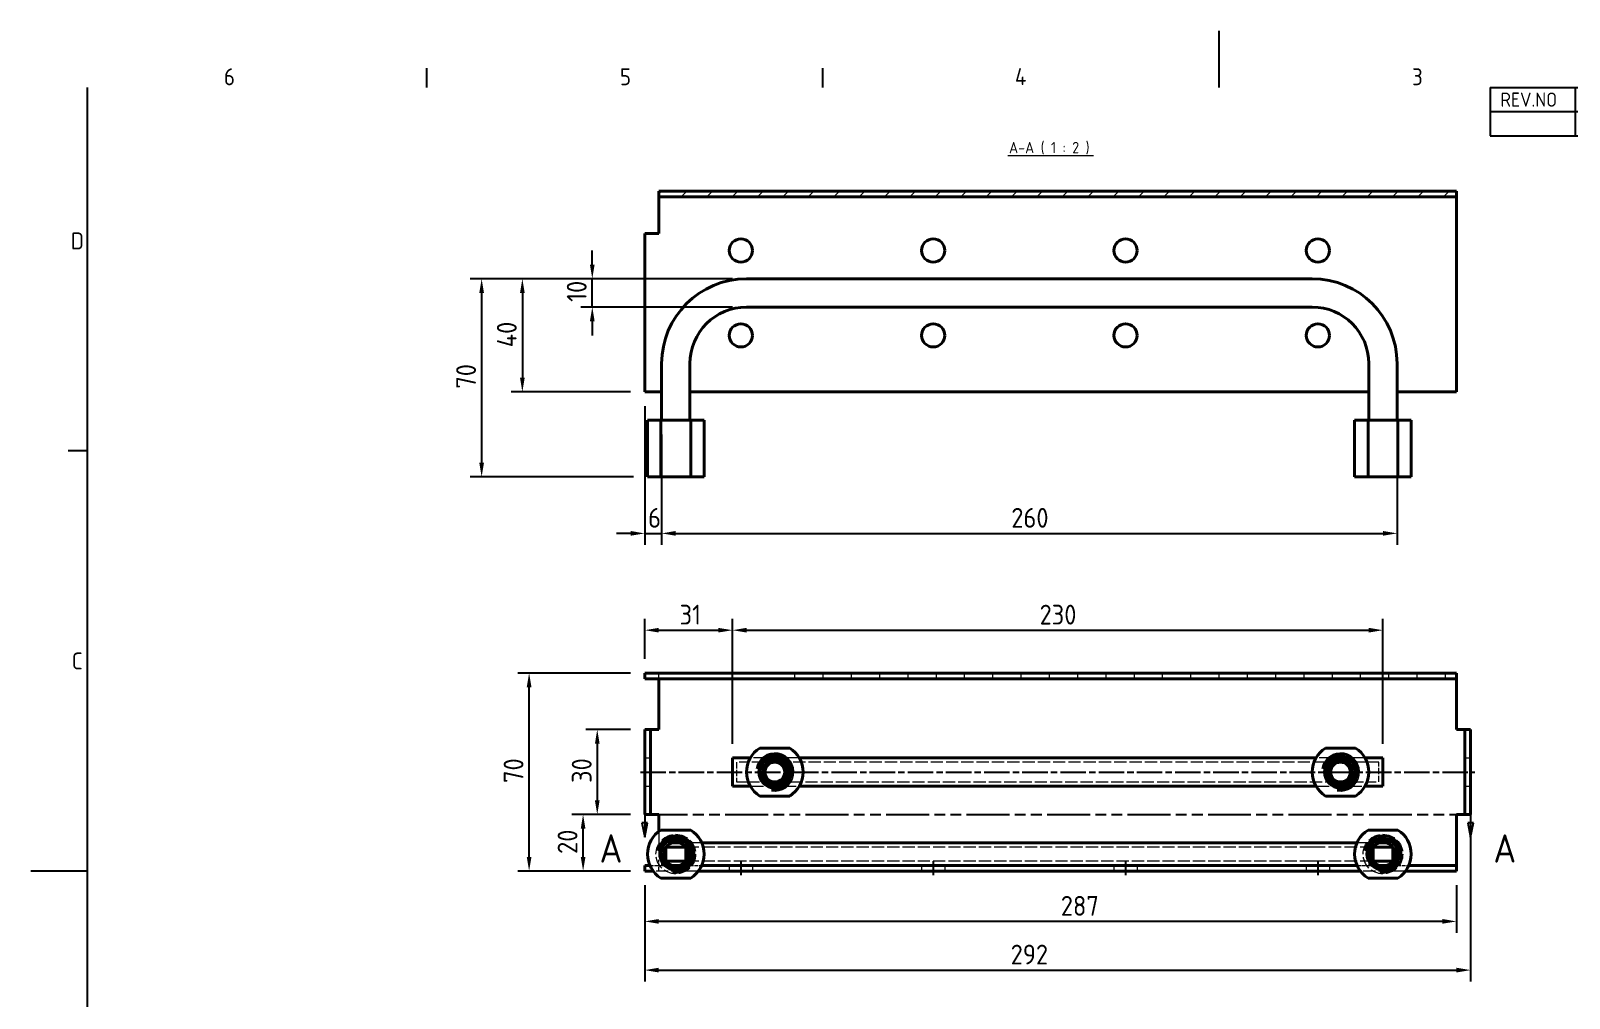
# Model space of a CAD drawing. Header units: millimetres. Extents: x 0 to 840, y 0 to 594.
# Drawn here: x 0 to 544, y 252 to 594 of the extents above; entities that cross this region are included whole.
import ezdxf

# ---------------------------------------------------------------- set-up
doc = ezdxf.new("R2010")
doc.units = ezdxf.units.MM
doc.header["$LTSCALE"] = 2
for name, pattern in [('CHAIN', [0.3543, 0.2362, -0.0295, 0.0591, -0.0295]), ('DASHED', [0.2067, 0.1654, -0.0413]), ('DOUBLE_DASH_CHAIN', [1.2403, 0.6614, -0.0827, 0.1654, -0.0827, 0.1654, -0.0827])]:
    doc.linetypes.add(name, pattern=pattern)
doc.layers.get('0').update_dxf_attribs({"color": 3, "lineweight": 25})
for name, color, linetype, lineweight in [('가려진 것(ISO)', 2, 'DASHED', 18), ('가시적인 것(ISO)', 3, 'Continuous', 40), ('가시적인 좁은 것(ISO)', 3, 'Continuous', 35), ('경계(ISO)', 7, 'Continuous', 25), ('기호(ISO)', 5, 'Continuous', 25), ('단면선(ISO)', 7, 'CHAIN', 25), ('중심선(ISO)', 1, 'Continuous', 25), ('치수(ISO)', 2, 'Continuous', 25), ('해치(ISO)', 7, 'Continuous', 18)]:
    doc.layers.add(name, color=color, linetype=linetype, lineweight=lineweight)
doc.styles.add('ISO ProportionalPSTEK', font='isocp.shx')
doc.styles.add('문자 텍스트_PSTEK_POSCO', font='isocp.shx')
doc.styles.add('부품번호텍스트_PSTEK_POSCO', font='isocp.shx')
doc.styles.add('치수 텍스트_PSTEK_POSCO', font='isocp.shx')
doc.styles.add('텍스트 스타일466', font='isocp.shx')
doc.dimstyles.new('치수_PSTEK_POSCO', dxfattribs={"dimscale": 2, "dimtxt": 3.5, "dimasz": 2.5, "dimexe": 2, "dimexo": 2.5, "dimgap": 1, "dimtad": 1, "dimrnd": 1e-08, "dimdsep": 46, "dimtxsty": '치수 텍스트_PSTEK_POSCO', "dimcen": 0.09, "dimdle": 10, "dimclrd": 7, "dimclre": 7, "dimclrt": 2, "dimadec": 1, "dimazin": 2, "dimtfac": 1, "dimtmove": 0, "dimatfit": 3, "dimfxl": 0, "dimtolj": 1, "dimlwd": -1, "dimlwe": -1, "dimarcsym": 0})

# ---------------------------------------------------------------- blocks, each defined once
blk = doc.blocks.new('경계 Default Border')
at = {"layer": '경계(ISO)'}
for p, q in [((70, 287), (70, 290.4)), ((140, 287), (140, 290.4)), ((10, 222.75), (6.6, 222.75))]:
    blk.add_line(p, q, dxfattribs=at)
at = {"layer": '경계(ISO)', "flags": 128}
for points in [[(210, 297), (210, 287)], [(10, 10), (10, 287)], [(0, 148.5), (10, 148.5)]]:
    blk.add_lwpolyline(points, dxfattribs=at)
at = {"layer": '경계(ISO)', "color": 2, "char_height": 3, "attachment_point": 7, "style": '문자 텍스트_PSTEK_POSCO'}
for s, insert in [('6', (34.14, 287.37)), ('5', (104.14, 287.37)), ('4', (173.97, 287.4)), ('3', (244.17, 287.37)), ('D', (7.08, 258.35)), ('C', (7.24, 184.1))]:
    blk.add_mtext(s, dxfattribs=dict(at, insert=insert))
blk = doc.blocks.new('리비전 내역')
at = {"layer": '기호(ISO)'}
for p, q in [((258, 287), (410, 287)), ((258, 287), (258, 282.72)), ((273, 287), (273, 282.72)), ((288, 287), (288, 282.72)), ((365, 287), (365, 282.72)), ((380, 287), (380, 282.72)), ((395, 287), (395, 282.72)), ((410, 287), (410, 282.72)), ((258, 282.72), (410, 282.72)), ((258, 282.72), (258, 278.44)), ((273, 282.72), (273, 278.44)), ((288, 282.72), (288, 278.44)), ((365, 282.72), (365, 278.44)), ((380, 282.72), (380, 278.44)), ((395, 282.72), (395, 278.44)), ((410, 282.72), (410, 278.44)), ((258, 278.44), (410, 278.44))]:
    blk.add_line(p, q, dxfattribs=at)
at = {"layer": '기호(ISO)', "color": 2, "char_height": 2.5, "attachment_point": 7, "style": 'ISO ProportionalPSTEK'}
for s, insert in [('REV.NO', (259.79, 283.58)), ('DATE', (276.31, 283.58)), ('DESCRIPTION OF REVISION', (305.51, 283.58)), ('DRA.BY', (366.48, 283.58)), ('CH.BY', (382.86, 283.58)), ('APP.BY', (396.48, 283.58))]:
    blk.add_mtext(s, dxfattribs=dict(at, insert=insert))
blk = doc.blocks.new('*D29')
at = {"layer": 'Defpoints', "color": 0}
for p in [(217.04, 296.93), (504.04, 296.93), (217.04, 279.13)]:
    blk.add_point(p, dxfattribs=at)
at = {"layer": '치수(ISO)', "color": 7}
for p, q in [((217.04, 291.93), (217.04, 275.13)), ((504.04, 291.93), (504.04, 275.13)), ((499.04, 279.13), (222.04, 279.13))]:
    blk.add_line(p, q, dxfattribs=at)
for points in [[(222.04, 279.97), (222.04, 278.3), (217.04, 279.13)], [(499.04, 279.97), (499.04, 278.3), (504.04, 279.13)]]:
    blk.add_solid(points, dxfattribs=at)
at = {"layer": '치수(ISO)', "color": 2, "insert": (364.15, 284.63), "char_height": 7, "attachment_point": 4, "style": '치수 텍스트_PSTEK_POSCO'}
blk.add_mtext('\\A1;287', dxfattribs=at)
blk = doc.blocks.new('*D30')
at = {"layer": 'Defpoints', "color": 0}
for p in [(509.04, 316.93), (217.04, 296.93), (509.04, 261.91)]:
    blk.add_point(p, dxfattribs=at)
at = {"layer": '치수(ISO)', "color": 7}
for p, q in [((509.04, 311.93), (509.04, 257.91)), ((217.04, 291.93), (217.04, 257.91)), ((222.04, 261.91), (504.04, 261.91))]:
    blk.add_line(p, q, dxfattribs=at)
for points in [[(222.04, 262.74), (222.04, 261.07), (217.04, 261.91)], [(504.04, 262.74), (504.04, 261.07), (509.04, 261.91)]]:
    blk.add_solid(points, dxfattribs=at)
at = {"layer": '치수(ISO)', "color": 2, "insert": (346.43, 267.41), "char_height": 7, "attachment_point": 4, "style": '치수 텍스트_PSTEK_POSCO'}
blk.add_mtext('\\A1;292', dxfattribs=at)
blk = doc.blocks.new('*D31')
at = {"layer": 'Defpoints', "color": 0}
for p in [(195.27, 316.93), (217.04, 316.93), (217.04, 296.93)]:
    blk.add_point(p, dxfattribs=at)
at = {"layer": '치수(ISO)', "color": 7}
for p, q in [((212.04, 316.93), (191.27, 316.93)), ((195.27, 301.93), (195.27, 311.93)), ((212.04, 296.93), (191.27, 296.93))]:
    blk.add_line(p, q, dxfattribs=at)
for points in [[(194.44, 311.93), (196.1, 311.93), (195.27, 316.93)], [(194.44, 301.93), (196.1, 301.93), (195.27, 296.93)]]:
    blk.add_solid(points, dxfattribs=at)
at = {"layer": '치수(ISO)', "color": 2, "insert": (189.77, 302.99), "char_height": 7, "attachment_point": 4, "rotation": 90, "style": '치수 텍스트_PSTEK_POSCO'}
blk.add_mtext('\\A1;20', dxfattribs=at)
blk = doc.blocks.new('*D32')
at = {"layer": 'Defpoints', "color": 0}
for p in [(217.04, 346.93), (200.27, 316.93), (217.04, 316.93)]:
    blk.add_point(p, dxfattribs=at)
at = {"layer": '치수(ISO)', "color": 7}
for p, q in [((212.04, 346.93), (196.27, 346.93)), ((200.27, 341.93), (200.27, 321.93)), ((212.04, 316.93), (196.27, 316.93))]:
    blk.add_line(p, q, dxfattribs=at)
for points in [[(199.44, 341.93), (201.1, 341.93), (200.27, 346.93)], [(199.44, 321.93), (201.1, 321.93), (200.27, 316.93)]]:
    blk.add_solid(points, dxfattribs=at)
at = {"layer": '치수(ISO)', "color": 2, "insert": (194.77, 328.08), "char_height": 7, "attachment_point": 4, "rotation": 90, "style": '치수 텍스트_PSTEK_POSCO'}
blk.add_mtext('\\A1;30', dxfattribs=at)
blk = doc.blocks.new('*D36')
at = {"layer": 'Defpoints', "color": 0}
for p in [(176.18, 366.93), (217.04, 366.93), (217.04, 296.93)]:
    blk.add_point(p, dxfattribs=at)
at = {"layer": '치수(ISO)', "color": 7}
for p, q in [((212.04, 366.93), (172.18, 366.93)), ((176.18, 301.93), (176.18, 361.93)), ((212.04, 296.93), (172.18, 296.93))]:
    blk.add_line(p, q, dxfattribs=at)
for points in [[(175.34, 361.93), (177.01, 361.93), (176.18, 366.93)], [(175.34, 301.93), (177.01, 301.93), (176.18, 296.93)]]:
    blk.add_solid(points, dxfattribs=at)
at = {"layer": '치수(ISO)', "color": 2, "insert": (170.68, 328.08), "char_height": 7, "attachment_point": 4, "rotation": 90, "style": '치수 텍스트_PSTEK_POSCO'}
blk.add_mtext('\\A1;70', dxfattribs=at)
blk = doc.blocks.new('*D37')
at = {"layer": 'Defpoints', "color": 0}
for p in [(248.04, 382.08), (217.04, 366.93), (248.04, 336.93)]:
    blk.add_point(p, dxfattribs=at)
at = {"layer": '치수(ISO)', "color": 7}
for p, q in [((217.04, 371.93), (217.04, 386.08)), ((222.04, 382.08), (243.04, 382.08)), ((248.04, 341.93), (248.04, 386.08))]:
    blk.add_line(p, q, dxfattribs=at)
for points in [[(222.04, 382.91), (222.04, 381.25), (217.04, 382.08)], [(243.04, 382.91), (243.04, 381.25), (248.04, 382.08)]]:
    blk.add_solid(points, dxfattribs=at)
at = {"layer": '치수(ISO)', "color": 2, "insert": (229.39, 387.58), "char_height": 7, "attachment_point": 4, "style": '치수 텍스트_PSTEK_POSCO'}
blk.add_mtext('\\A1;31', dxfattribs=at)
blk = doc.blocks.new('*D38')
at = {"layer": 'Defpoints', "color": 0}
for p in [(478.04, 382.08), (248.04, 336.93), (478.04, 336.93)]:
    blk.add_point(p, dxfattribs=at)
at = {"layer": '치수(ISO)', "color": 7}
for p, q in [((248.04, 341.93), (248.04, 386.08)), ((253.04, 382.08), (473.04, 382.08)), ((478.04, 341.93), (478.04, 386.08))]:
    blk.add_line(p, q, dxfattribs=at)
for points in [[(253.04, 382.91), (253.04, 381.25), (248.04, 382.08)], [(473.04, 382.91), (473.04, 381.25), (478.04, 382.08)]]:
    blk.add_solid(points, dxfattribs=at)
at = {"layer": '치수(ISO)', "color": 2, "insert": (356.65, 387.58), "char_height": 7, "attachment_point": 4, "style": '치수 텍스트_PSTEK_POSCO'}
blk.add_mtext('\\A1;230', dxfattribs=at)
blk = doc.blocks.new('2dTransSection0')
at = {"layer": '단면선(ISO)', "linetype": 'DOUBLE_DASH_CHAIN', "ltscale": 5.73498}
blk.add_line((108.52, 158.46), (254.52, 158.46), dxfattribs=at)
at = {"layer": '단면선(ISO)', "linetype": 'Continuous'}
for p, q in [((108.52, 158.46), (112.26, 158.46)), ((108.52, 158.46), (108.52, 156.96)), ((250.78, 158.46), (254.52, 158.46)), ((254.52, 158.46), (254.52, 156.96)), ((108.02, 156.96), (108.52, 154.46)), ((109.02, 156.96), (108.02, 156.96)), ((108.52, 156.96), (108.52, 154.46)), ((108.52, 154.46), (109.02, 156.96)), ((254.02, 156.96), (254.52, 154.46)), ((255.02, 156.96), (254.02, 156.96)), ((254.52, 156.96), (254.52, 154.46)), ((254.52, 154.46), (255.02, 156.96))]:
    blk.add_line(p, q, dxfattribs=at)
at = {"layer": '단면선(ISO)', "linetype": 'Continuous', "flags": 128}
for points in [[(108.02, 156.96), (108.52, 154.46)], [(254.02, 156.96), (254.52, 154.46)]]:
    blk.add_lwpolyline(points, dxfattribs=at)
at = {"layer": '단면선(ISO)'}
for points in [[(108.02, 156.96), (108.52, 154.46), (109.02, 156.96), (108.02, 156.96)], [(254.02, 156.96), (254.52, 154.46), (255.02, 156.96), (254.02, 156.96)]]:
    blk.add_solid(points, dxfattribs=at)
at = {"layer": '단면선(ISO)', "char_height": 5, "attachment_point": 7, "style": '부품번호텍스트_PSTEK_POSCO'}
for insert in [(100.54, 149.95), (258.54, 149.95)]:
    blk.add_mtext('A', dxfattribs=dict(at, insert=insert))
blk = doc.blocks.new('*D40')
at = {"layer": 'Defpoints', "color": 0}
for p in [(217.04, 466.31), (223.04, 456.31), (223.04, 416.31)]:
    blk.add_point(p, dxfattribs=at)
at = {"layer": '치수(ISO)', "color": 7}
for p, q in [((217.04, 461.31), (217.04, 412.31)), ((223.04, 451.31), (223.04, 412.31)), ((212.04, 416.31), (207.04, 416.31)), ((217.04, 416.31), (223.04, 416.31)), ((228.04, 416.31), (233.04, 416.31))]:
    blk.add_line(p, q, dxfattribs=at)
for points in [[(212.04, 417.15), (212.04, 415.48), (217.04, 416.31)], [(228.04, 417.15), (228.04, 415.48), (223.04, 416.31)]]:
    blk.add_solid(points, dxfattribs=at)
at = {"layer": '치수(ISO)', "color": 2, "insert": (218.26, 421.81), "char_height": 7, "attachment_point": 4, "style": '치수 텍스트_PSTEK_POSCO'}
blk.add_mtext('\\A1;6', dxfattribs=at)
blk = doc.blocks.new('*D41')
at = {"layer": 'Defpoints', "color": 0}
for p in [(223.04, 456.31), (483.04, 456.31), (483.04, 416.31)]:
    blk.add_point(p, dxfattribs=at)
at = {"layer": '치수(ISO)', "color": 7}
for p, q in [((223.04, 451.31), (223.04, 412.31)), ((483.04, 451.31), (483.04, 412.31)), ((228.04, 416.31), (478.04, 416.31))]:
    blk.add_line(p, q, dxfattribs=at)
for points in [[(228.04, 417.15), (228.04, 415.48), (223.04, 416.31)], [(478.04, 417.15), (478.04, 415.48), (483.04, 416.31)]]:
    blk.add_solid(points, dxfattribs=at)
at = {"layer": '치수(ISO)', "color": 2, "insert": (346.65, 421.81), "char_height": 7, "attachment_point": 4, "style": '치수 텍스트_PSTEK_POSCO'}
blk.add_mtext('\\A1;260', dxfattribs=at)
blk = doc.blocks.new('*D42')
at = {"layer": 'Defpoints', "color": 0}
for p in [(253.04, 506.31), (173.79, 466.31), (217.04, 466.31)]:
    blk.add_point(p, dxfattribs=at)
at = {"layer": '치수(ISO)', "color": 7}
for p, q in [((248.04, 506.31), (169.79, 506.31)), ((173.79, 501.31), (173.79, 471.31)), ((212.04, 466.31), (169.79, 466.31))]:
    blk.add_line(p, q, dxfattribs=at)
for points in [[(172.96, 501.31), (174.63, 501.31), (173.79, 506.31)], [(172.96, 471.31), (174.63, 471.31), (173.79, 466.31)]]:
    blk.add_solid(points, dxfattribs=at)
at = {"layer": '치수(ISO)', "color": 2, "insert": (168.29, 482.11), "char_height": 7, "attachment_point": 4, "rotation": 90, "style": '치수 텍스트_PSTEK_POSCO'}
blk.add_mtext('\\A1;40', dxfattribs=at)
blk = doc.blocks.new('*D43')
at = {"layer": 'Defpoints', "color": 0}
for p in [(198.51, 506.31), (253.04, 506.31), (253.04, 496.31)]:
    blk.add_point(p, dxfattribs=at)
at = {"layer": '치수(ISO)', "color": 7}
for p, q in [((198.51, 511.31), (198.51, 516.31)), ((248.04, 506.31), (194.51, 506.31)), ((198.51, 496.31), (198.51, 506.31)), ((248.04, 496.31), (194.51, 496.31)), ((198.51, 491.31), (198.51, 486.31))]:
    blk.add_line(p, q, dxfattribs=at)
for points in [[(197.68, 511.31), (199.34, 511.31), (198.51, 506.31)], [(197.68, 491.31), (199.34, 491.31), (198.51, 496.31)]]:
    blk.add_solid(points, dxfattribs=at)
at = {"layer": '치수(ISO)', "color": 2, "insert": (193.01, 498.16), "char_height": 7, "attachment_point": 4, "rotation": 90, "style": '치수 텍스트_PSTEK_POSCO'}
blk.add_mtext('\\A1;10', dxfattribs=at)
blk = doc.blocks.new('*D44')
at = {"layer": 'Defpoints', "color": 0}
for p in [(253.04, 506.31), (159.4, 436.31), (218.04, 436.31)]:
    blk.add_point(p, dxfattribs=at)
at = {"layer": '치수(ISO)', "color": 7}
for p, q in [((248.04, 506.31), (155.4, 506.31)), ((159.4, 501.31), (159.4, 441.31)), ((213.04, 436.31), (155.4, 436.31))]:
    blk.add_line(p, q, dxfattribs=at)
for points in [[(158.57, 501.31), (160.23, 501.31), (159.4, 506.31)], [(158.57, 441.31), (160.23, 441.31), (159.4, 436.31)]]:
    blk.add_solid(points, dxfattribs=at)
at = {"layer": '치수(ISO)', "color": 2, "insert": (153.9, 467.46), "char_height": 7, "attachment_point": 4, "rotation": 90, "style": '치수 텍스트_PSTEK_POSCO'}
blk.add_mtext('\\A1;70', dxfattribs=at)

msp = doc.modelspace()

# ---------------------------------------------------------------- hatches: boundary and pattern name
at = {"layer": '해치(ISO)'}
h = msp.add_hatch(dxfattribs=at)
h.set_pattern_fill('ANSI31', color=256, scale=50.8, style=0)
h.set_pattern_definition([(45, (0, 0), (-4.49013, 4.49013), [])])
h.paths.add_polyline_path([(504.039, 537.314), (222.039, 537.314), (222.039, 535.314), (504.039, 535.314)])

# ---------------------------------------------------------------- linework, layer by layer
at = {"layer": '가려진 것(ISO)', "ltscale": 1.904597}
for p, q in [((222.039, 364.928), (222.039, 366.928)), ((270.039, 366.928), (270.039, 364.928)), ((280.039, 366.928), (280.039, 364.928)), ((290.039, 366.928), (290.039, 364.928)), ((300.039, 366.928), (300.039, 364.928)), ((310.039, 366.928), (310.039, 364.928)), ((320.039, 366.928), (320.039, 364.928)), ((330.039, 366.928), (330.039, 364.928)), ((340.039, 366.928), (340.039, 364.928)), ((350.039, 366.928), (350.039, 364.928)), ((360.039, 366.928), (360.039, 364.928)), ((370.039, 366.928), (370.039, 364.928)), ((380.039, 366.928), (380.039, 364.928)), ((390.039, 366.928), (390.039, 364.928)), ((400.039, 366.928), (400.039, 364.928)), ((410.039, 366.928), (410.039, 364.928)), ((420.039, 366.928), (420.039, 364.928)), ((430.039, 366.928), (430.039, 364.928)), ((440.039, 366.928), (440.039, 364.928)), ((450.039, 366.928), (450.039, 364.928)), ((460.039, 366.928), (460.039, 364.928)), ((470.039, 366.928), (470.039, 364.928)), ((480.039, 366.928), (480.039, 364.928)), ((490.039, 366.928), (490.039, 364.928)), ((500.039, 366.928), (500.039, 364.928)), ((217.039, 336.928), (219.039, 336.928)), ((507.039, 336.928), (509.039, 336.928)), ((217.039, 326.928), (219.039, 326.928)), ((507.039, 326.928), (509.039, 326.928)), ((222.039, 296.928), (222.039, 298.928)), ((246.939, 298.928), (246.939, 296.928)), ((255.139, 298.928), (255.139, 296.928)), ((314.939, 298.928), (314.939, 296.928)), ((323.139, 298.928), (323.139, 296.928)), ((382.939, 298.928), (382.939, 296.928)), ((391.139, 298.928), (391.139, 296.928)), ((450.939, 298.928), (450.939, 296.928)), ((459.139, 298.928), (459.139, 296.928))]:
    msp.add_line(p, q, dxfattribs=at)
at = {"layer": '가려진 것(ISO)', "ltscale": 6.666338}
for p, q in [((249.539, 335.428), (249.539, 328.428)), ((476.539, 328.428), (476.539, 335.428))]:
    msp.add_line(p, q, dxfattribs=at)
at = {"layer": '가려진 것(ISO)', "ltscale": 10.885341}
for p, q in [((263.039, 335.428), (249.539, 335.428)), ((476.539, 335.428), (463.039, 335.428)), ((249.539, 328.428), (263.039, 328.428)), ((463.039, 328.428), (476.539, 328.428))]:
    msp.add_line(p, q, dxfattribs=at)
at = {"layer": '가려진 것(ISO)', "ltscale": 13.965899}
for p, q in [((271.699, 336.928), (254.379, 336.928)), ((471.699, 336.928), (454.379, 336.928)), ((254.379, 326.928), (271.699, 326.928)), ((454.379, 326.928), (471.699, 326.928))]:
    msp.add_line(p, q, dxfattribs=at)
at = {"layer": '가려진 것(ISO)', "ltscale": 13.075485}
for p, q in [((463.039, 335.428), (263.039, 335.428)), ((263.039, 328.428), (463.039, 328.428)), ((453.039, 305.428), (253.039, 305.428)), ((453.039, 300.428), (253.039, 300.428))]:
    msp.add_line(p, q, dxfattribs=at)
at = {"layer": '가려진 것(ISO)', "ltscale": 12.094824}
msp.add_line((222.039, 310.928), (222.039, 300.928), dxfattribs=at)
at = {"layer": '가려진 것(ISO)', "ltscale": 3.393935}
for p, q in [((226.603, 306.928), (223.039, 306.928)), ((233.039, 306.928), (229.475, 306.928)), ((476.603, 306.928), (473.039, 306.928)), ((483.039, 306.928), (479.475, 306.928)), ((223.039, 298.928), (226.603, 298.928)), ((229.475, 298.928), (233.039, 298.928)), ((473.039, 298.928), (476.603, 298.928)), ((479.475, 298.928), (483.039, 298.928))]:
    msp.add_line(p, q, dxfattribs=at)
at = {"layer": '가려진 것(ISO)', "ltscale": 7.618686}
for p, q in [((223.039, 306.928), (223.039, 298.928)), ((233.039, 298.928), (233.039, 306.928)), ((473.039, 306.928), (473.039, 298.928)), ((483.039, 298.928), (483.039, 306.928))]:
    msp.add_line(p, q, dxfattribs=at)
at = {"layer": '가려진 것(ISO)', "ltscale": 0.084742}
for p, q in [((224.539, 305.339), (224.539, 305.428)), ((231.539, 305.428), (231.539, 305.339)), ((474.539, 305.339), (474.539, 305.428)), ((481.539, 305.428), (481.539, 305.339)), ((224.539, 300.428), (224.539, 300.517)), ((231.539, 300.517), (231.539, 300.428)), ((474.539, 300.428), (474.539, 300.517)), ((481.539, 300.517), (481.539, 300.428))]:
    msp.add_line(p, q, dxfattribs=at)
at = {"layer": '가려진 것(ISO)', "ltscale": 0.059963}
for p, q in [((224.539, 305.428), (224.602, 305.428)), ((231.476, 305.428), (231.539, 305.428)), ((474.539, 305.428), (474.602, 305.428)), ((481.476, 305.428), (481.539, 305.428)), ((224.602, 300.428), (224.539, 300.428)), ((231.539, 300.428), (231.476, 300.428)), ((474.602, 300.428), (474.539, 300.428)), ((481.539, 300.428), (481.476, 300.428))]:
    msp.add_line(p, q, dxfattribs=at)
at = {"layer": '가려진 것(ISO)', "ltscale": 13.615595}
for p, q in [((253.039, 305.428), (231.539, 305.428)), ((474.539, 305.428), (453.039, 305.428)), ((253.039, 300.428), (231.539, 300.428)), ((474.539, 300.428), (453.039, 300.428))]:
    msp.add_line(p, q, dxfattribs=at)
at = {"layer": '가려진 것(ISO)', "ltscale": 15.895988}
for p, q in [((237.204, 306.928), (233.039, 306.928)), ((473.039, 306.928), (468.874, 306.928))]:
    msp.add_line(p, q, dxfattribs=at)
at = {"layer": '가려진 것(ISO)', "ltscale": 2.991791}
msp.add_line((222.039, 298.928), (222.039, 300.928), dxfattribs=at)
at = {"layer": '가려진 것(ISO)', "ltscale": 3.966575}
for p, q in [((218.874, 298.928), (223.039, 298.928)), ((233.039, 298.928), (237.204, 298.928)), ((468.874, 298.928), (473.039, 298.928)), ((483.039, 298.928), (487.204, 298.928))]:
    msp.add_line(p, q, dxfattribs=at)
at = {"layer": '가려진 것(ISO)', "ltscale": 12.901145}
for p, q in [((236.039, 296.928), (220.039, 296.928)), ((486.039, 296.928), (470.039, 296.928))]:
    msp.add_line(p, q, dxfattribs=at)
at = {"layer": '가려진 것(ISO)', "ltscale": 13.298953}
for centre in [(228.039, 302.928), (478.039, 302.928)]:
    msp.add_circle(centre, 7, dxfattribs=at)
at = {"layer": '가시적인 것(ISO)'}
for p, q in [((504.039, 537.314), (222.039, 537.314)), ((222.039, 535.314), (222.039, 537.314)), ((222.039, 535.314), (504.039, 535.314)), ((222.039, 533.314), (222.039, 535.314)), ((222.039, 522.314), (222.039, 533.314)), ((504.039, 535.314), (504.039, 537.314)), ((504.039, 533.314), (504.039, 535.314)), ((504.039, 466.314), (504.039, 533.314)), ((217.039, 466.314), (217.039, 522.314)), ((217.039, 522.314), (222.039, 522.314)), ((453.039, 506.314), (253.039, 506.314)), ((453.039, 496.314), (253.039, 496.314)), ((223.039, 476.314), (223.039, 456.314)), ((233.039, 476.314), (233.039, 456.314)), ((473.039, 456.314), (473.039, 476.314)), ((483.039, 456.314), (483.039, 476.314)), ((217.039, 466.314), (223.039, 466.314)), ((233.039, 466.314), (473.039, 466.314)), ((483.039, 466.314), (504.039, 466.314)), ((218.039, 456.314), (222.771, 456.314)), ((218.039, 456.314), (218.039, 436.314)), ((233.307, 456.314), (222.771, 456.314)), ((222.771, 456.314), (222.771, 436.314)), ((233.307, 456.314), (233.307, 436.314)), ((233.307, 456.314), (238.039, 456.314)), ((238.039, 456.314), (238.039, 436.314)), ((468.039, 456.314), (472.771, 456.314)), ((468.039, 456.314), (468.039, 436.314)), ((483.307, 456.314), (472.771, 456.314)), ((472.771, 456.314), (472.771, 436.314)), ((483.307, 456.314), (483.307, 436.314)), ((483.307, 456.314), (488.039, 456.314)), ((488.039, 456.314), (488.039, 436.314)), ((218.039, 436.314), (222.771, 436.314)), ((233.307, 436.314), (222.771, 436.314)), ((233.307, 436.314), (238.039, 436.314)), ((468.039, 436.314), (472.771, 436.314)), ((483.307, 436.314), (472.771, 436.314)), ((483.307, 436.314), (488.039, 436.314)), ((217.039, 366.928), (217.039, 364.928)), ((217.039, 366.928), (504.039, 366.928)), ((217.039, 364.928), (504.039, 364.928)), ((222.039, 364.928), (222.039, 362.928)), ((504.039, 364.928), (504.039, 366.928)), ((504.039, 364.928), (504.039, 362.928)), ((222.039, 362.928), (222.039, 346.928)), ((504.039, 346.928), (504.039, 362.928)), ((219.039, 346.928), (217.039, 346.928)), ((217.039, 346.928), (217.039, 316.928)), ((219.039, 346.928), (219.039, 316.928)), ((219.039, 346.928), (221.039, 346.928)), ((222.039, 346.928), (221.039, 346.928)), ((505.039, 346.928), (504.039, 346.928)), ((507.039, 346.928), (505.039, 346.928)), ((507.039, 346.928), (509.039, 346.928)), ((507.039, 316.928), (507.039, 346.928)), ((509.039, 316.928), (509.039, 346.928)), ((268.307, 340.428), (257.771, 340.428)), ((468.307, 340.428), (457.771, 340.428)), ((254.379, 336.928), (248.039, 336.928)), ((248.039, 336.928), (248.039, 326.928)), ((454.379, 336.928), (271.699, 336.928)), ((478.039, 336.928), (471.699, 336.928)), ((478.039, 326.928), (478.039, 336.928)), ((248.039, 326.928), (254.379, 326.928)), ((271.699, 326.928), (454.379, 326.928)), ((471.699, 326.928), (478.039, 326.928)), ((257.771, 323.428), (268.307, 323.428)), ((457.771, 323.428), (468.307, 323.428)), ((219.039, 316.928), (217.039, 316.928)), ((219.039, 316.928), (221.039, 316.928)), ((221.039, 316.928), (222.039, 316.928)), ((222.039, 316.928), (222.039, 310.928)), ((504.039, 300.928), (504.039, 316.928)), ((504.039, 316.928), (505.039, 316.928)), ((507.039, 316.928), (505.039, 316.928)), ((507.039, 316.928), (509.039, 316.928)), ((233.307, 311.428), (222.771, 311.428)), ((483.307, 311.428), (472.771, 311.428)), ((224.539, 300.517), (224.539, 305.339)), ((224.602, 305.428), (231.476, 305.428)), ((229.475, 306.928), (226.603, 306.928)), ((231.539, 305.339), (231.539, 300.517)), ((253.039, 306.928), (237.204, 306.928)), ((453.039, 306.928), (253.039, 306.928)), ((468.874, 306.928), (453.039, 306.928)), ((474.539, 300.517), (474.539, 305.339)), ((474.602, 305.428), (481.476, 305.428)), ((479.475, 306.928), (476.603, 306.928)), ((481.539, 305.339), (481.539, 300.517)), ((231.476, 300.428), (224.602, 300.428)), ((481.476, 300.428), (474.602, 300.428)), ((504.039, 298.928), (504.039, 300.928)), ((217.039, 296.928), (217.039, 298.928)), ((217.039, 298.928), (218.874, 298.928)), ((220.039, 296.928), (217.039, 296.928)), ((222.771, 294.428), (233.307, 294.428)), ((226.603, 298.928), (229.475, 298.928)), ((470.039, 296.928), (236.039, 296.928)), ((237.204, 298.928), (468.874, 298.928)), ((472.771, 294.428), (483.307, 294.428)), ((476.603, 298.928), (479.475, 298.928)), ((504.039, 296.928), (486.039, 296.928)), ((487.204, 298.928), (504.039, 298.928)), ((504.039, 298.928), (504.039, 296.928))]:
    msp.add_line(p, q, dxfattribs=at)
for centre, radius in [((251.039, 516.314), 4.1), ((319.039, 516.314), 4.1), ((387.039, 516.314), 4.1), ((455.039, 516.314), 4.1), ((251.039, 486.314), 4.1), ((319.039, 486.314), 4.1), ((387.039, 486.314), 4.1), ((455.039, 486.314), 4.1), ((263.039, 331.928), 5.638), ((263.039, 331.928), 5.295), ((463.039, 331.928), 5.638), ((463.039, 331.928), 5.295), ((263.039, 331.928), 5.25), ((263.039, 331.928), 4.25), ((263.039, 331.928), 3.5), ((463.039, 331.928), 5.25), ((463.039, 331.928), 4.25), ((463.039, 331.928), 3.5), ((228.039, 302.928), 5.638), ((228.039, 302.928), 5.295), ((228.039, 302.928), 5.25), ((228.039, 302.928), 4.25), ((478.039, 302.928), 5.638), ((478.039, 302.928), 5.295), ((478.039, 302.928), 5.25), ((478.039, 302.928), 4.25)]:
    msp.add_circle(centre, radius, dxfattribs=at)
for centre, radius, start, end in [((253.039, 476.314), 30, 90, 180), ((453.039, 476.314), 30, 0, 90), ((253.039, 476.314), 20, 90, 180), ((453.039, 476.314), 20, 0, 90), ((263.039, 331.928), 10, 121.78833, 238.21167), ((263.039, 331.928), 10, 301.78833, 58.21167), ((463.039, 331.928), 10, 121.78833, 238.21167), ((463.039, 331.928), 10, 301.78833, 58.21167), ((228.039, 302.928), 10, 121.78833, 238.21167), ((228.039, 302.928), 10, 301.78833, 58.21167), ((478.039, 302.928), 10, 121.78833, 238.21167), ((478.039, 302.928), 10, 301.78833, 58.21167)]:
    msp.add_arc(centre, radius, start, end, dxfattribs=at)
at = {"layer": '가시적인 좁은 것(ISO)'}
for centre in [(263.039, 331.928), (463.039, 331.928), (228.039, 302.928), (478.039, 302.928)]:
    msp.add_arc(centre, 6.495, 260, 170, dxfattribs=at)
at = {"layer": '기호(ISO)', "color": 7, "lineweight": 18}
msp.add_line((345.426, 549.871), (375.652, 549.871), dxfattribs=at)
at = {"layer": '중심선(ISO)', "linetype": 'CHAIN', "ltscale": 19.051651}
msp.add_line((215.539, 331.928), (510.539, 331.928), dxfattribs=at)
at = {"layer": '중심선(ISO)', "linetype": 'CHAIN', "ltscale": 2.777919}
for p, q in [((251.039, 300.428), (251.039, 295.428)), ((319.039, 300.428), (319.039, 295.428)), ((387.039, 300.428), (387.039, 295.428)), ((455.039, 300.428), (455.039, 295.428))]:
    msp.add_line(p, q, dxfattribs=at)

# ---------------------------------------------------------------- block references
at = {"xscale": 2, "yscale": 2, "zscale": 2}
msp.add_blockref('경계 Default Border', (0, 0), dxfattribs=at)
at = {"layer": '기호(ISO)', "xscale": 2, "yscale": 2, "zscale": 2}
msp.add_blockref('리비전 내역', (0, 0), dxfattribs=at)
at = {"layer": '단면선(ISO)', "xscale": 2, "yscale": 2, "zscale": 2}
msp.add_blockref('2dTransSection0', (0, 0), dxfattribs=at)

# ---------------------------------------------------------------- texts
at = {"layer": '기호(ISO)', "color": 7, "insert": (345.845, 550.314), "char_height": 4, "attachment_point": 7, "style": '텍스트 스타일466'}
msp.add_mtext('A-A ( 1 : 2 )', dxfattribs=at)

# ---------------------------------------------------------------- dimensions: what is measured, and where the dimension line sits
at = {"layer": '치수(ISO)', "color": 7}
for base, p1, p2, angle, override, picture, middle in [((198.509, 506.314), (253.039, 496.314), (253.039, 506.314), 90, {"dimdec": 2, "dimtp": 0, "dimtm": 0, "dimtdec": 2, "dimtofl": 1, "dimatfit": 1}, '*D43', (198.509, 501.314)), ((159.4, 436.314), (253.039, 506.314), (218.039, 436.314), 90, {"dimdec": 2, "dimtp": 0, "dimtm": 0, "dimtdec": 2, "dimtofl": 0, "dimatfit": 1}, '*D44', (159.4, 471.314)), ((173.795, 466.314), (253.039, 506.314), (217.039, 466.314), 90, {"dimdec": 2, "dimtp": 0, "dimtm": 0, "dimtdec": 2, "dimtofl": 0, "dimatfit": 1}, '*D42', (173.795, 486.314)), ((483.039, 416.314), (223.039, 456.314), (483.039, 456.314), 180, {"dimdec": 2, "dimtp": 0, "dimtm": 0, "dimtdec": 2, "dimtofl": 0, "dimatfit": 1}, '*D41', (353.039, 416.314)), ((248.039, 382.081), (217.039, 366.928), (248.039, 336.928), 180, {"dimdec": 2, "dimtp": 0, "dimtm": 0, "dimtdec": 2, "dimtofl": 0, "dimatfit": 1}, '*D37', (232.539, 382.081)), ((478.039, 382.081), (248.039, 336.928), (478.039, 336.928), 180, {"dimdec": 2, "dimtp": 0, "dimtm": 0, "dimtdec": 2, "dimtofl": 0, "dimatfit": 1}, '*D38', (363.039, 382.081)), ((176.176, 366.928), (217.039, 296.928), (217.039, 366.928), 90, {"dimdec": 2, "dimtp": 0, "dimtm": 0, "dimtdec": 2, "dimtofl": 0, "dimatfit": 1}, '*D36', (176.176, 331.928)), ((200.27, 316.928), (217.039, 346.928), (217.039, 316.928), 90, {"dimdec": 2, "dimtp": 0, "dimtm": 0, "dimtdec": 2, "dimtofl": 0, "dimatfit": 1}, '*D32', (200.27, 331.928)), ((195.27, 316.928), (217.039, 296.928), (217.039, 316.928), 90, {"dimdec": 2, "dimtp": 0, "dimtm": 0, "dimtdec": 2, "dimtofl": 0, "dimatfit": 1}, '*D31', (195.27, 306.928)), ((509.039, 261.906), (217.039, 296.928), (509.039, 316.928), 180, {"dimdec": 2, "dimtp": 0, "dimtm": 0, "dimtdec": 2, "dimtofl": 0, "dimatfit": 1}, '*D30', (353.039, 261.906)), ((217.039, 279.134), (504.039, 296.928), (217.039, 296.928), 180, {"dimdec": 2, "dimtp": 0, "dimtm": 0, "dimtdec": 2, "dimtofl": 0, "dimatfit": 1}, '*D29', (370.539, 279.134))]:
    dim = msp.add_linear_dim(base=base, p1=p1, p2=p2, angle=angle, dimstyle='치수_PSTEK_POSCO', override=override, dxfattribs=at)
    dim.commit()
    dim.dimension.update_dxf_attribs({"geometry": picture, "text_midpoint": middle, "dimtype": 160})
dim = msp.add_linear_dim(base=(223.039, 416.314), p1=(217.039, 466.314), p2=(223.039, 456.314), dimstyle='치수_PSTEK_POSCO', override={"dimdec": 2, "dimtp": 0, "dimtm": 0, "dimtdec": 2, "dimtofl": 1, "dimatfit": 1}, dxfattribs=at)
dim.commit()
dim.dimension.update_dxf_attribs({"geometry": '*D40', "text_midpoint": (220.039, 416.314), "dimtype": 160})

doc.saveas('drawing.dxf')
